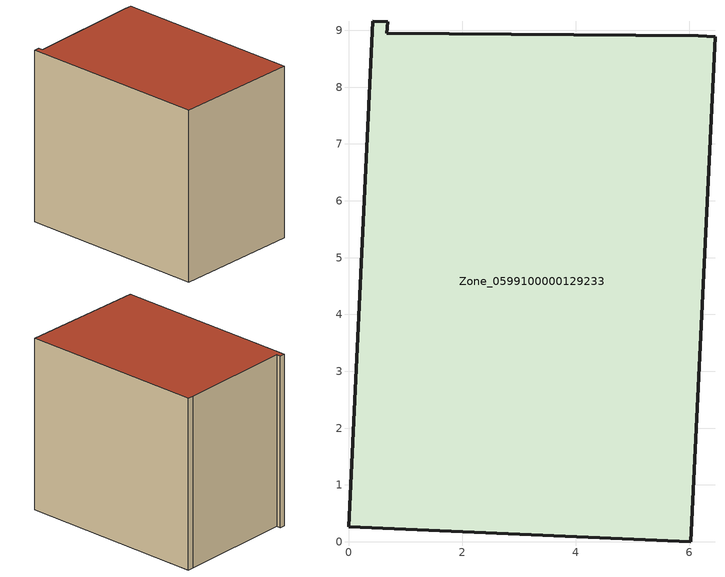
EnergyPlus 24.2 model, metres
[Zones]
Zone_0599100000129233
 floor ground (C_G): 0.68,8.95 6.15,8.9 6.45,8.89 6.02,0 0,0.26 0.43,9.16 0.69,9.15 z1.22
 wall outside (C_F): 0.43,9.16 0,0.26 6.02,0 6.45,8.89 6.15,8.9 0.68,8.95 0.69,9.15 0.43,9.16 z1.22:9.26
 roof outside (C_R): 0.69,9.15 0.43,9.16 0,0.26 6.02,0 6.45,8.89 6.15,8.9 0.68,8.95 z9.26
[BUILDING]
Pand.0599100000129233: North Axis=0; Terrain=City; Loads Convergence Tolerance Value=0.04; Temperature Convergence Tolerance Value=0.4; Solar Distribution=FullExterior; Maximum Number of Warmup Days=25; Minimum Number of Warmup Days=1
[Site:Location]
Rotterdam.The.Hague.AP_ZH_NLD Design_Conditions: Latitude=51.96; Longitude=4.45; Time Zone=1; Elevation=-4.5
[SITE:GROUNDTEMPERATURE:BUILDINGSURFACE]
18, 18, 18, 18, 18, 18, 18, 18, 18, 18, 18, 18
[MATERIAL] Thermal Absorptance=0.9; Solar Absorptance=0.7; Visible Absorptance=0.7
Name | Roughness | Thickness | Conductivity | Density | Specific Heat
G.TI.1965-1974 | MediumSmooth | 0.15 | 0.882353 | 540 | 1210
F.TI.1965-1974 | Rough | 0.3 | 0.697674 | 1920 | 840
R.TI.1965-1974 | MediumRough | 0.2 | 0.232558 | 1500 | 1000
[CONSTRUCTION]
C_G: G.TI.1965-1974
C_F: F.TI.1965-1974
C_R: R.TI.1965-1974
[ZONE]
Zone_0599100000129233: Type=1; Multiplier=1; Ceiling Height=Autocalculate; Volume=Autocalculate; Floor Area=autocalculate; Part of Total Floor Area=Yes
[ZONEINFILTRATION:DESIGNFLOWRATE]
Infil_Zone_0599100000129233: Zone or ZoneList or Space or SpaceList=Zone_0599100000129233; Schedule=AlwaysOn; Design Flow Rate Calculation Method=Flow/Area; Flow Rate per Floor Area=0.003; Constant Term Coefficient=1; Temperature Term Coefficient=0; Velocity Term Coefficient=0; Velocity Squared Term Coefficient=0
[HVACTEMPLATE:ZONE:IDEALLOADSAIRSYSTEM]
Zone_0599100000129233: Maximum Heating Supply Air Temperature=50; Minimum Cooling Supply Air Temperature=13; Maximum Heating Supply Air Humidity Ratio=0.0156; Minimum Cooling Supply Air Humidity Ratio=0.0077; Heating Limit=NoLimit; Cooling Limit=NoLimit; Dehumidification Control Type=ConstantSensibleHeatRatio; Cooling Sensible Heat Ratio=0.7; Dehumidification Setpoint=60; Humidification Control Type=None; Humidification Setpoint=30; Outdoor Air Method=None; Outdoor Air Flow Rate per Person=0.00944; Outdoor Air Flow Rate per Zone Floor Area=0; Outdoor Air Flow Rate per Zone=0; Demand Controlled Ventilation Type=None; Outdoor Air Economizer Type=NoEconomizer; Heat Recovery Type=None; Sensible Heat Recovery Effectiveness=0.7; Latent Heat Recovery Effectiveness=0.65
[ZONECONTROL:THERMOSTAT]
ThermostatControl_Zone_0599100000129233: Zone or ZoneList=Zone_0599100000129233; Control Type Schedule=DualSetpointControlType; Control 1=Thermostat_Zone_0599100000129233; Temperature Difference Between Cutout And Setpoint=0
[THERMOSTATSETPOINT:DUALSETPOINT]
Thermostat_Zone_0599100000129233: Heating Setpoint Temperature Schedule=HeatingSetpoint_Zone_0599100000129233; Cooling Setpoint Temperature Schedule=CoolingSetpoint_Zone_0599100000129233
[SCHEDULE:COMPACT]
HeatingSetpoint_Zone_0599100000129233: Through: 12/31, For: AllDays, Until: 24:00, 21
CoolingSetpoint_Zone_0599100000129233: Through: 12/31, For: AllDays, Until: 24:00, 24
DualSetpointControlType: Through: 12/31, For: AllDays, Until: 24:00, 4
AlwaysOn: Through: 12/31, For: AllDays, Until: 24:00, 1
